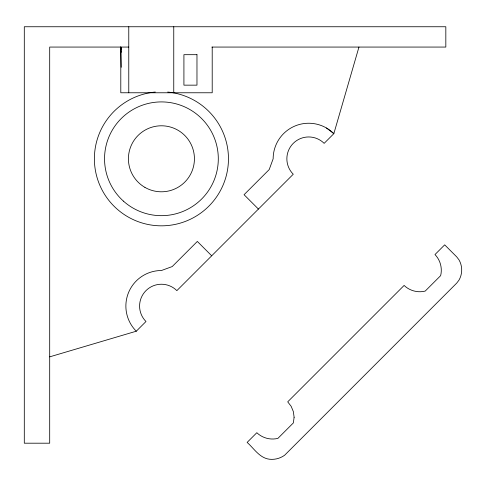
<?xml version="1.0" encoding="UTF-8"?>
<svg xmlns="http://www.w3.org/2000/svg" width="486" height="486" viewBox="0 0 486 486"><rect width="100%" height="100%" fill="white"/><g stroke="black" fill="none" stroke-linecap="round" stroke-linejoin="round"><path stroke-width="0.73" d="M358.96 47.063L333.839 133.656L324.144 143.352A21.84 21.84 0 0 0 293.258 143.352A21.84 21.84 0 0 0 293.258 174.231L176.861 290.628A21.84 21.84 0 0 0 145.982 290.628A21.84 21.84 0 0 0 145.982 321.513L136.287 331.209L49.694 356.858M128.772 47.063L49.694 47.063L49.694 443.196L24.3 443.196L24.3 26.748L445.826 26.748L445.826 47.063L211.908 47.063M326.477 128.006L333.839 133.656A35.551 35.551 0 0 0 273.15 158.794L269.201 169.565L244.063 194.704L258.424 209.065M211.696 255.794L197.334 241.433L172.196 266.571L161.425 270.52A35.551 35.551 0 0 0 136.287 331.209M212.206 47.063L212.206 92.771L120.795 92.771L120.795 47.063L121.269 48.491M121.251 67.293L120.795 47.063L121.227 49.274M120.795 47.063L121.263 52.306M173.757 26.748L173.757 92.771M128.772 26.748L128.772 92.771M167.7 92.048A67.038 67.038 0 0 1 218.372 194.157A67.038 67.038 0 0 1 104.381 194.011A67.038 67.038 0 0 1 155.313 92.03M294.109 417.274L293.362 422.923L277.919 438.366C270.459 440.231 262.355 438.062 256.827 432.716L247.131 442.412C254.099 448.56 259.542 458.079 269.615 459.252C274.948 459.799 280.288 458.365 284.632 455.23L456.712 283.107L458.978 280.149A20.315 20.315 0 0 0 458.978 259.834L456.712 256.881L444.684 244.853L434.988 254.555C440.334 260.083 442.509 268.187 440.644 275.647L425.201 291.09C417.741 292.955 409.637 290.78 404.103 285.434L287.712 401.831L291.181 406.357L293.362 411.624L294.109 417.274M196.97 54.681L183.915 54.681L183.915 85.153L196.97 85.153L196.97 54.681M123.426 201.119A56.88 56.88 0 0 0 217.078 170.537A56.88 56.88 0 0 0 143.765 104.721A56.88 56.88 0 0 0 123.426 201.119M144.919 187.377A33.012 33.012 0 0 0 194.43 158.794A33.012 33.012 0 0 0 144.919 130.205A33.012 33.012 0 0 0 144.919 187.377"/></g></svg>
